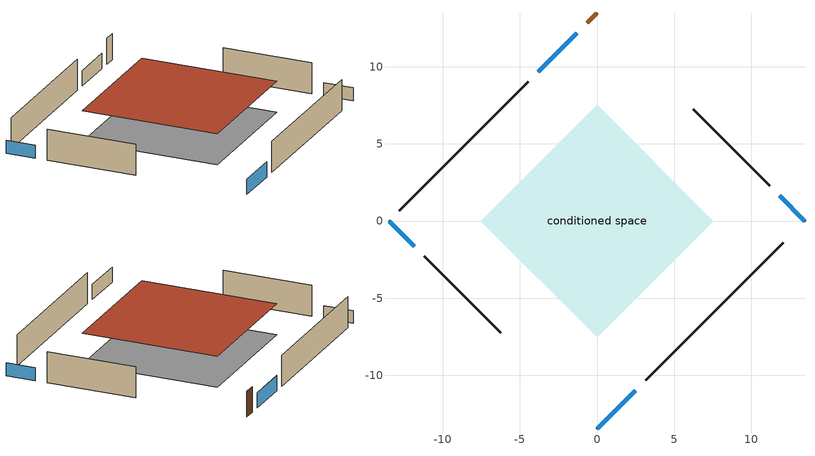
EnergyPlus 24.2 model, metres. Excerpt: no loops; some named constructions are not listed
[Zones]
conditioned space
 floor outside (Floor1 construction): -7.55,0 0,7.55 7.55,0 0,-7.55 z0.61
 wall outside (AdiabaticWallConstruction 1): 0,13.49 -0.65,12.84 z0.61:2.64
 wall outside (AdiabaticWallConstruction): 0,-13.49 2.49,-11 / -1.3,12.19 -3.8,9.69 z0.61:1.8; -13.49,0 -11.85,-1.64 / 13.49,0 11.85,1.64 z0.61:1.62
 wall outside (Wall1 construction): 3.15,-10.34 12.07,-1.42 z0.61:3.05
 wall outside (Wall2 construction): -11.19,-2.3 -6.24,-7.25 z0.61:3.05
 wall outside (Wall3 construction): -4.45,9.04 -12.83,0.66 z0.61:3.05
 wall outside (Wall4 construction): 11.19,2.3 6.24,7.25 z0.61:3.05
 window (WindowConstruction): 0,-13.49 2.49,-11 z0.61:1.8
 window (WindowConstruction 1): -13.49,0 -11.85,-1.64 z0.61:1.62
 window (WindowConstruction 2): -1.3,12.18 -3.8,9.69 z0.61:1.8
 window (WindowConstruction 3): 13.49,0 11.85,1.64 z0.61:1.62
 door (Door): 0,13.49 -0.65,12.84 z0.61:2.64
 roof outside (Roof1 construction): 0,7.55 -7.55,0 0,-7.55 7.55,0 z3.05
[Schedule:Day:Interval]
cooling season schedule day; cooling season schedule day 2; cooling season schedule default day; hvac availability schedule day; natural vent schedule default day: No, 24:00, 0
cooling season schedule day 1; hvac availability schedule default day; natural vent schedule day: No, 24:00, 1
[Schedule:Week:Daily]
cooling season schedule Week Rule - Jan1-Mar31: cooling season schedule day, cooling season schedule day, cooling season schedule day, cooling season schedule day, cooling season schedule day, cooling season schedule day, cooling season schedule day, cooling season schedule default day, cooling season schedule default day, cooling season schedule default day, cooling season schedule default day, cooling season schedule default day
cooling season schedule Week Rule - Apr1-Oct27: cooling season schedule day 1, cooling season schedule day 1, cooling season schedule day 1, cooling season schedule day 1, cooling season schedule day 1, cooling season schedule day 1, cooling season schedule day 1, cooling season schedule default day, cooling season schedule default day, cooling season schedule default day, cooling season schedule default day, cooling season schedule default day
cooling season schedule Week Rule - Oct28-Nov3: cooling season schedule day 1, cooling season schedule day 1, cooling season schedule day 1, cooling season schedule day 1, cooling season schedule day 2, cooling season schedule day 2, cooling season schedule day 2, cooling season schedule default day, cooling season schedule default day, cooling season schedule default day, cooling season schedule default day, cooling season schedule default day
cooling season schedule Week Rule - Nov4-Dec31: cooling season schedule day 2, cooling season schedule day 2, cooling season schedule day 2, cooling season schedule day 2, cooling season schedule day 2, cooling season schedule day 2, cooling season schedule day 2, cooling season schedule default day, cooling season schedule default day, cooling season schedule default day, cooling season schedule default day, cooling season schedule default day
hvac availability schedule Week Rule - Jan1-Nov3; hvac availability schedule Week Rule - Nov18-Dec31: hvac availability schedule default day, hvac availability schedule default day, hvac availability schedule default day, hvac availability schedule default day, hvac availability schedule default day, hvac availability schedule default day, hvac availability schedule default day, hvac availability schedule default day, hvac availability schedule default day, hvac availability schedule default day, hvac availability schedule default day, hvac availability schedule default day
hvac availability schedule Week Rule - Nov4-Nov10: hvac availability schedule default day, hvac availability schedule default day, hvac availability schedule default day, hvac availability schedule day, hvac availability schedule day, hvac availability schedule day, hvac availability schedule day, hvac availability schedule default day, hvac availability schedule default day, hvac availability schedule default day, hvac availability schedule default day, hvac availability schedule default day
hvac availability schedule Week Rule - Nov11-Nov17: hvac availability schedule day, hvac availability schedule day, hvac availability schedule day, hvac availability schedule default day, hvac availability schedule default day, hvac availability schedule default day, hvac availability schedule default day, hvac availability schedule default day, hvac availability schedule default day, hvac availability schedule default day, hvac availability schedule default day, hvac availability schedule default day
natural vent schedule Week Rule - Jan1-Jan6: natural vent schedule day, natural vent schedule day, natural vent schedule default day, natural vent schedule day, natural vent schedule default day, natural vent schedule day, natural vent schedule default day, natural vent schedule default day, natural vent schedule default day, natural vent schedule default day, natural vent schedule default day, natural vent schedule default day
natural vent schedule Week Rule - Jan7-Dec31: natural vent schedule default day, natural vent schedule day, natural vent schedule default day, natural vent schedule day, natural vent schedule default day, natural vent schedule day, natural vent schedule default day, natural vent schedule default day, natural vent schedule default day, natural vent schedule default day, natural vent schedule default day, natural vent schedule default day
[Schedule:Year]
cooling season schedule: cooling season schedule Week Rule - Jan1-Mar31, 1, 1, 3, 31, cooling season schedule Week Rule - Apr1-Oct27, 4, 1, 10, 27, cooling season schedule Week Rule - Oct28-Nov3, 10, 28, 11, 3, cooling season schedule Week Rule - Nov4-Dec31, 11, 4, 12, 31
hvac availability schedule: hvac availability schedule Week Rule - Jan1-Nov3, 1, 1, 11, 3, hvac availability schedule Week Rule - Nov4-Nov10, 11, 4, 11, 10, hvac availability schedule Week Rule - Nov11-Nov17, 11, 11, 11, 17, hvac availability schedule Week Rule - Nov18-Dec31, 11, 18, 12, 31
natural vent schedule: natural vent schedule Week Rule - Jan1-Jan6, 1, 1, 1, 6, natural vent schedule Week Rule - Jan7-Dec31, 1, 7, 12, 31
[Schedule:File]
hot_water_dishwasher: File=in.schedules.csv; Column Number=6; Rows to Skip at Top=1; Number of Hours of Data=8760; Column Separator=Comma; Interpolate to Timestep=Yes; Minutes per Item=15; Adjust Schedule for Daylight Savings=Yes
